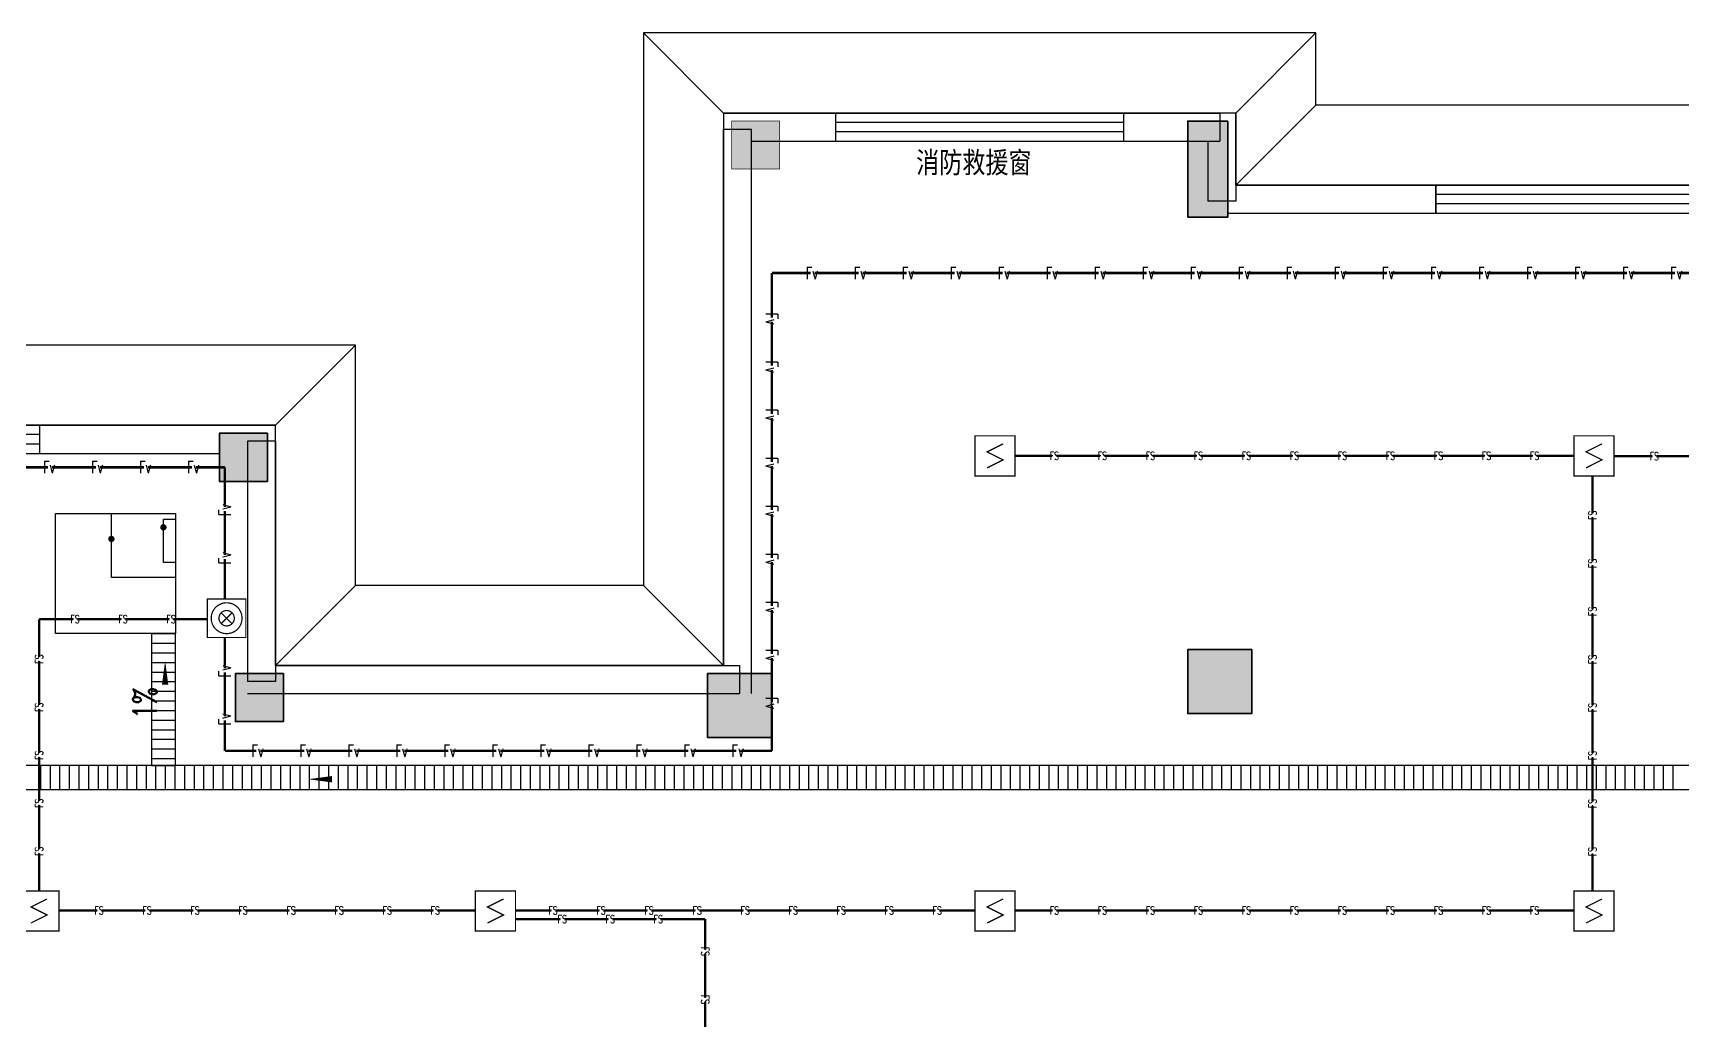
# Model space of a CAD drawing. Extents: x 815029915 to 815825525, y 579155098 to 579748855.
# Drawn here: x 815617636 to 815638243, y 579582600 to 579594927 of the extents above; entities that cross this region are included whole.
import ezdxf

# ---------------------------------------------------------------- set-up
doc = ezdxf.new("R2010")
doc.units = 0
doc.header["$LTSCALE"] = 100
doc.header["$MEASUREMENT"] = 0
doc.linetypes.add('CONTINOUS', pattern=[0])
for name, color, linetype in [('COLUMN', 9, 'Continuous'), ('DIM_LEAD', 3, 'Continuous'), ('DIM_SYMB', 3, 'Continuous'), ('E-TEXT-PLAN-DER', 7, 'Continuous'), ('GROUND', 2, 'Continuous'), ('PUB_TEXT', 7, 'Continuous'), ('T-EQUP-FIRE', 7, 'Continuous'), ('WALL', 9, 'Continuous'), ('WINDOW', 4, 'Continuous'), ('zm', 1, 'Continuous'), ('电-弱电平面-线缆', 3, 'Continuous')]:
    doc.layers.add(name, color=color, linetype=linetype)
doc.layers.add('柱填充', color=9, linetype='Continuous', lineweight=18)
doc.layers.add('砼柱', color=2, linetype='Continuous', lineweight=35)
doc.styles.add('_TCH_DIM', font='SIMPLEX', dxfattribs={"bigfont": 'GBCBIG'})
doc.styles.add('IDQSTYLE', font='txt.shx', dxfattribs={"width": 0.7, "bigfont": 'hztxt.shx'})
doc.styles.add('宋体-TK', font='', dxfattribs={"width": 0.8})
doc.styles.get('宋体-TK').set_extended_font_data('SimSun')
doc.linetypes.add('消防电话线路A', pattern='A,5.5,-0.25,["Fv",IDQSTYLE,S=1.5,R=0,X=-0.125,Y=-0.75],-0.25', length=6)
doc.linetypes.add('火灾报警信号线路', pattern='A,5.5,-0.25,["FS",IDQSTYLE,S=1,R=0,X=-0.125,Y=-0.5],-0.25', length=6)

# ---------------------------------------------------------------- blocks, each defined once
blk = doc.blocks.new('HC001224')
at = {"color": 0, "linetype": 'Continuous', "const_width": 0.2}
blk.add_lwpolyline([(-3.125, 3.125), (3.125, 3.125), (3.125, -3.125), (-3.125, -3.125)], close=True, dxfattribs=at)
blk.add_lwpolyline([(1.25, 1.875), (-1.25, 0.625), (1.25, -0.625), (-1.25, -1.875)], dxfattribs=at)
at = {"color": 0, "style": 'IDQSTYLE', "width": 0.7}
blk.add_attdef('PSFHATT', (5.125, -3.125), '', height=2.5, dxfattribs=at)
blk = doc.blocks.new('HC001241')
at = {"color": 0, "linetype": 'Continuous', "const_width": 0.2}
for points in [[(-3.13, 3.12), (3.12, 3.12), (3.12, -3.13), (-3.13, -3.13), (-3.13, 3.12)], [(-0.88, 0.88), (0.88, -0.88)], [(0.88, 0.88), (-0.88, -0.88)]]:
    blk.add_lwpolyline(points, dxfattribs=at)
for points in [[(-1.77, 1.77, 0.198912), (-2.5, 0, 0.198912), (-1.77, -1.77, 0.198912), (0, -2.5, 0.198912), (1.77, -1.77, 0.198912), (2.5, 0, 0.198912), (1.77, 1.77, 0.198912), (0, 2.5, 0.198912)], [(0.88, -0.88, 0.198912), (1.25, 0, 0.198912), (0.88, 0.88, 0.198912), (0, 1.25, 0.198912), (-0.88, 0.88, 0.198912), (-1.25, 0, 0.198912), (-0.88, -0.88, 0.198912), (0, -1.25, 0.198912)]]:
    blk.add_lwpolyline(points, format="xyb", close=True, dxfattribs=at)
at = {"layer": 'E-TEXT-PLAN-DER', "color": 0, "style": 'IDQSTYLE', "width": 0.7}
blk.add_attdef('PSFHATT', (5.12, -3.13), '', height=2.5, dxfattribs=at)
blk = doc.blocks.new('$TCHSYS$WIN2D')
for p, q in [((-0.5, 0.5), (0.5, 0.5)), ((-0.5, 0.5), (-0.5, -0.5)), ((0.5, 0.5), (0.5, -0.5)), ((0.5, 0.1667), (-0.5, 0.1667)), ((0.5, -0.1667), (-0.5, -0.1667)), ((-0.5, -0.5), (0.5, -0.5))]:
    blk.add_line(p, q)

msp = doc.modelspace()

# ---------------------------------------------------------------- hatches: boundary and pattern name
at = {"layer": 'DIM_LEAD'}
for points in [[(815619306.8, 579588753.1, 1), (815619226.8, 579588753.1, 1)], [(815618656.8, 579588608.6, 1), (815618576.8, 579588608.6, 1)]]:
    msp.add_hatch(color=256, dxfattribs=at).paths.add_polyline_path(points, flags=17)
at = {"layer": 'zm'}
msp.add_hatch(color=1, dxfattribs=at).paths.add_polyline_path([(815626966.8, 579593827.4), (815626366.8, 579593827.4), (815626366.8, 579593227.4), (815626966.8, 579593227.4)])
at = {"layer": '柱填充', "lineweight": 18}
for points in [[(815632566.8, 579593827.4), (815632066.8, 579593827.4), (815632066.8, 579592627.4), (815632566.8, 579592627.4)], [(815620566.8, 579589927.4), (815619966.8, 579589927.4), (815619966.8, 579589327.4), (815620566.8, 579589327.4)], [(815632866.8, 579587227.4), (815632066.8, 579587227.4), (815632066.8, 579586427.4), (815632866.8, 579586427.4)], [(815620766.8, 579586927.4), (815620166.8, 579586927.4), (815620166.8, 579586327.4), (815620766.8, 579586327.4)], [(815626866.8, 579586927.4), (815626066.8, 579586927.4), (815626066.8, 579586127.4), (815626866.8, 579586127.4)]]:
    msp.add_hatch(color=250, dxfattribs=at).paths.add_polyline_path(points)

# ---------------------------------------------------------------- linework, layer by layer
for p, q in [((815632666.8, 579593927.4), (815626266.8, 579593922.5)), ((815626266.8, 579593922.5), (815626266.8, 579587027.4)), ((815632666.8, 579593027.4), (815632666.8, 579593927.4)), ((815647966.8, 579593027.4), (815632666.8, 579593027.4)), ((815620666.8, 579590027.4), (815602266.8, 579590027.4)), ((815620666.8, 579587027.4), (815620666.8, 579590027.4)), ((815617916.8, 579587427.4), (815617916.8, 579588927.4)), ((815617916.8, 579588927.4), (815619416.8, 579588927.4)), ((815618616.8, 579588127.4), (815618616.8, 579588927.4)), ((815618616.8, 579588927.4), (815619416.8, 579588927.4)), ((815619416.8, 579588927.4), (815619416.8, 579587427.4)), ((815619416.8, 579588927.4), (815619416.8, 579588127.4)), ((815619266.8, 579588312.2), (815619266.8, 579588853.6)), ((815619266.8, 579588853.6), (815619416.8, 579588853.6)), ((815619416.8, 579588312.2), (815619266.8, 579588312.2)), ((815619416.8, 579588127.4), (815618616.8, 579588127.4)), ((815619416.8, 579587427.4), (815617916.8, 579587427.4)), ((815619416.8, 579587427.4), (815619116.8, 579587427.4)), ((815619116.8, 579587427.4), (815619116.8, 579585777.4)), ((815619416.8, 579585777.4), (815619416.8, 579587427.4)), ((815626266.8, 579587027.4), (815620666.8, 579587027.4)), ((815645846.9, 579585777.4), (815590616.8, 579585777.4)), ((815619116.8, 579585777.4), (815619416.8, 579585777.4)), ((815590616.8, 579585477.4), (815646146.9, 579585477.4))]:
    msp.add_line(p, q)
at = {"color": 252, "linetype": 'Continuous'}
for p, q in [((815619116.8, 579587425.8), (815619416.8, 579587425.8)), ((815619116.8, 579587305.8), (815619416.8, 579587305.8)), ((815619116.8, 579587185.8), (815619416.8, 579587185.8)), ((815619116.8, 579587065.8), (815619416.8, 579587065.8)), ((815619116.8, 579586945.8), (815619416.8, 579586945.8)), ((815619116.8, 579586825.8), (815619416.8, 579586825.8)), ((815619116.8, 579586705.8), (815619416.8, 579586705.8)), ((815619116.8, 579586585.8), (815619416.8, 579586585.8)), ((815619116.8, 579586465.8), (815619416.8, 579586465.8)), ((815619116.8, 579586345.8), (815619416.8, 579586345.8)), ((815619116.8, 579586225.8), (815619416.8, 579586225.8)), ((815619116.8, 579586105.8), (815619416.8, 579586105.8)), ((815619116.8, 579585985.8), (815619416.8, 579585985.8)), ((815619116.8, 579585865.8), (815619416.8, 579585865.8)), ((815617729.1, 579585777.4), (815617729.1, 579585477.4)), ((815617849.1, 579585777.4), (815617849.1, 579585477.4)), ((815617969.1, 579585777.4), (815617969.1, 579585477.4)), ((815618089.1, 579585777.4), (815618089.1, 579585477.4)), ((815618209.1, 579585777.4), (815618209.1, 579585477.4)), ((815618329.1, 579585777.4), (815618329.1, 579585477.4)), ((815618449.1, 579585777.4), (815618449.1, 579585477.4)), ((815618569.1, 579585777.4), (815618569.1, 579585477.4)), ((815618689.1, 579585777.4), (815618689.1, 579585477.4)), ((815618809.1, 579585777.4), (815618809.1, 579585477.4)), ((815618929.1, 579585777.4), (815618929.1, 579585477.4)), ((815619049.1, 579585777.4), (815619049.1, 579585477.4)), ((815619169.1, 579585777.4), (815619169.1, 579585477.4)), ((815619289.1, 579585777.4), (815619289.1, 579585477.4)), ((815619409.1, 579585777.4), (815619409.1, 579585477.4)), ((815619529.1, 579585777.4), (815619529.1, 579585477.4)), ((815619649.1, 579585777.4), (815619649.1, 579585477.4)), ((815619769.1, 579585777.4), (815619769.1, 579585477.4)), ((815619889.1, 579585777.4), (815619889.1, 579585477.4)), ((815620009.1, 579585777.4), (815620009.1, 579585477.4)), ((815620129.1, 579585777.4), (815620129.1, 579585477.4)), ((815620249.1, 579585777.4), (815620249.1, 579585477.4)), ((815620369.1, 579585777.4), (815620369.1, 579585477.4)), ((815620489.1, 579585777.4), (815620489.1, 579585477.4)), ((815620609.1, 579585777.4), (815620609.1, 579585477.4)), ((815620729.1, 579585777.4), (815620729.1, 579585477.4)), ((815620849.1, 579585777.4), (815620849.1, 579585477.4)), ((815620969.1, 579585777.4), (815620969.1, 579585477.4)), ((815621089.1, 579585777.4), (815621089.1, 579585477.4)), ((815621209.1, 579585777.4), (815621209.1, 579585477.4)), ((815621329.1, 579585777.4), (815621329.1, 579585477.4)), ((815621449.1, 579585777.4), (815621449.1, 579585477.4)), ((815621569.1, 579585777.4), (815621569.1, 579585477.4)), ((815621689.1, 579585777.4), (815621689.1, 579585477.4)), ((815621809.1, 579585777.4), (815621809.1, 579585477.4)), ((815621929.1, 579585777.4), (815621929.1, 579585477.4)), ((815622049.1, 579585777.4), (815622049.1, 579585477.4)), ((815622169.1, 579585777.4), (815622169.1, 579585477.4)), ((815622289.1, 579585777.4), (815622289.1, 579585477.4)), ((815622409.1, 579585777.4), (815622409.1, 579585477.4)), ((815622529.1, 579585777.4), (815622529.1, 579585477.4)), ((815622649.1, 579585777.4), (815622649.1, 579585477.4)), ((815622769.1, 579585777.4), (815622769.1, 579585477.4)), ((815622889.1, 579585777.4), (815622889.1, 579585477.4)), ((815623009.1, 579585777.4), (815623009.1, 579585477.4)), ((815623129.1, 579585777.4), (815623129.1, 579585477.4)), ((815623249.1, 579585777.4), (815623249.1, 579585477.4)), ((815623369.1, 579585777.4), (815623369.1, 579585477.4)), ((815623489.1, 579585777.4), (815623489.1, 579585477.4)), ((815623609.1, 579585777.4), (815623609.1, 579585477.4)), ((815623729.1, 579585777.4), (815623729.1, 579585477.4)), ((815623849.1, 579585777.4), (815623849.1, 579585477.4)), ((815623969.1, 579585777.4), (815623969.1, 579585477.4)), ((815624089.1, 579585777.4), (815624089.1, 579585477.4)), ((815624209.1, 579585777.4), (815624209.1, 579585477.4)), ((815624329.1, 579585777.4), (815624329.1, 579585477.4)), ((815624449.1, 579585777.4), (815624449.1, 579585477.4)), ((815624569.1, 579585777.4), (815624569.1, 579585477.4)), ((815624689.1, 579585777.4), (815624689.1, 579585477.4)), ((815624809.1, 579585777.4), (815624809.1, 579585477.4)), ((815624929.1, 579585777.4), (815624929.1, 579585477.4)), ((815625049.1, 579585777.4), (815625049.1, 579585477.4)), ((815625169.1, 579585777.4), (815625169.1, 579585477.4)), ((815625289.1, 579585777.4), (815625289.1, 579585477.4)), ((815625409.1, 579585777.4), (815625409.1, 579585477.4)), ((815625529.1, 579585777.4), (815625529.1, 579585477.4)), ((815625649.1, 579585777.4), (815625649.1, 579585477.4)), ((815625769.1, 579585777.4), (815625769.1, 579585477.4)), ((815625889.1, 579585777.4), (815625889.1, 579585477.4)), ((815626009.1, 579585777.4), (815626009.1, 579585477.4)), ((815626129.1, 579585777.4), (815626129.1, 579585477.4)), ((815626249.1, 579585777.4), (815626249.1, 579585477.4)), ((815626369.1, 579585777.4), (815626369.1, 579585477.4)), ((815626489.1, 579585777.4), (815626489.1, 579585477.4)), ((815626609.1, 579585777.4), (815626609.1, 579585477.4)), ((815626729.1, 579585777.4), (815626729.1, 579585477.4)), ((815626849.1, 579585777.4), (815626849.1, 579585477.4)), ((815626969.1, 579585777.4), (815626969.1, 579585477.4)), ((815627089.1, 579585777.4), (815627089.1, 579585477.4)), ((815627209.1, 579585777.4), (815627209.1, 579585477.4)), ((815627329.1, 579585777.4), (815627329.1, 579585477.4)), ((815627449.1, 579585777.4), (815627449.1, 579585477.4)), ((815627569.1, 579585777.4), (815627569.1, 579585477.4)), ((815627689.1, 579585777.4), (815627689.1, 579585477.4)), ((815627809.1, 579585777.4), (815627809.1, 579585477.4)), ((815627929.1, 579585777.4), (815627929.1, 579585477.4)), ((815628049.1, 579585777.4), (815628049.1, 579585477.4)), ((815628169.1, 579585777.4), (815628169.1, 579585477.4)), ((815628289.1, 579585777.4), (815628289.1, 579585477.4)), ((815628409.1, 579585777.4), (815628409.1, 579585477.4)), ((815628529.1, 579585777.4), (815628529.1, 579585477.4)), ((815628649.1, 579585777.4), (815628649.1, 579585477.4)), ((815628769.1, 579585777.4), (815628769.1, 579585477.4)), ((815628889.1, 579585777.4), (815628889.1, 579585477.4)), ((815629009.1, 579585777.4), (815629009.1, 579585477.4)), ((815629129.1, 579585777.4), (815629129.1, 579585477.4)), ((815629249.1, 579585777.4), (815629249.1, 579585477.4)), ((815629369.1, 579585777.4), (815629369.1, 579585477.4)), ((815629489.1, 579585777.4), (815629489.1, 579585477.4)), ((815629609.1, 579585777.4), (815629609.1, 579585477.4)), ((815629729.1, 579585777.4), (815629729.1, 579585477.4)), ((815629849.1, 579585777.4), (815629849.1, 579585477.4)), ((815629969.1, 579585777.4), (815629969.1, 579585477.4)), ((815630089.1, 579585777.4), (815630089.1, 579585477.4)), ((815630209.1, 579585777.4), (815630209.1, 579585477.4)), ((815630329.1, 579585777.4), (815630329.1, 579585477.4)), ((815630449.1, 579585777.4), (815630449.1, 579585477.4)), ((815630569.1, 579585777.4), (815630569.1, 579585477.4)), ((815630689.1, 579585777.4), (815630689.1, 579585477.4)), ((815630809.1, 579585777.4), (815630809.1, 579585477.4)), ((815630929.1, 579585777.4), (815630929.1, 579585477.4)), ((815631049.1, 579585777.4), (815631049.1, 579585477.4)), ((815631169.1, 579585777.4), (815631169.1, 579585477.4)), ((815631289.1, 579585777.4), (815631289.1, 579585477.4)), ((815631409.1, 579585777.4), (815631409.1, 579585477.4)), ((815631529.1, 579585777.4), (815631529.1, 579585477.4)), ((815631649.1, 579585777.4), (815631649.1, 579585477.4)), ((815631769.1, 579585777.4), (815631769.1, 579585477.4)), ((815631889.1, 579585777.4), (815631889.1, 579585477.4)), ((815632009.1, 579585777.4), (815632009.1, 579585477.4)), ((815632129.1, 579585777.4), (815632129.1, 579585477.4)), ((815632249.1, 579585777.4), (815632249.1, 579585477.4)), ((815632369.1, 579585777.4), (815632369.1, 579585477.4)), ((815632489.1, 579585777.4), (815632489.1, 579585477.4)), ((815632609.1, 579585777.4), (815632609.1, 579585477.4)), ((815632729.1, 579585777.4), (815632729.1, 579585477.4)), ((815632849.1, 579585777.4), (815632849.1, 579585477.4)), ((815632969.1, 579585777.4), (815632969.1, 579585477.4)), ((815633089.1, 579585777.4), (815633089.1, 579585477.4)), ((815633209.1, 579585777.4), (815633209.1, 579585477.4)), ((815633329.1, 579585777.4), (815633329.1, 579585477.4)), ((815633449.1, 579585777.4), (815633449.1, 579585477.4)), ((815633569.1, 579585777.4), (815633569.1, 579585477.4)), ((815633689.1, 579585777.4), (815633689.1, 579585477.4)), ((815633809.1, 579585777.4), (815633809.1, 579585477.4)), ((815633929.1, 579585777.4), (815633929.1, 579585477.4)), ((815634049.1, 579585777.4), (815634049.1, 579585477.4)), ((815634169.1, 579585777.4), (815634169.1, 579585477.4)), ((815634289.1, 579585777.4), (815634289.1, 579585477.4)), ((815634409.1, 579585777.4), (815634409.1, 579585477.4)), ((815634529.1, 579585777.4), (815634529.1, 579585477.4)), ((815634649.1, 579585777.4), (815634649.1, 579585477.4)), ((815634769.1, 579585777.4), (815634769.1, 579585477.4)), ((815634889.1, 579585777.4), (815634889.1, 579585477.4)), ((815635009.1, 579585777.4), (815635009.1, 579585477.4)), ((815635129.1, 579585777.4), (815635129.1, 579585477.4)), ((815635249.1, 579585777.4), (815635249.1, 579585477.4)), ((815635369.1, 579585777.4), (815635369.1, 579585477.4)), ((815635489.1, 579585777.4), (815635489.1, 579585477.4)), ((815635609.1, 579585777.4), (815635609.1, 579585477.4)), ((815635729.1, 579585777.4), (815635729.1, 579585477.4)), ((815635849.1, 579585777.4), (815635849.1, 579585477.4)), ((815635969.1, 579585777.4), (815635969.1, 579585477.4)), ((815636089.1, 579585777.4), (815636089.1, 579585477.4)), ((815636209.1, 579585777.4), (815636209.1, 579585477.4)), ((815636329.1, 579585777.4), (815636329.1, 579585477.4)), ((815636449.1, 579585777.4), (815636449.1, 579585477.4)), ((815636569.1, 579585777.4), (815636569.1, 579585477.4)), ((815636689.1, 579585777.4), (815636689.1, 579585477.4)), ((815636809.1, 579585777.4), (815636809.1, 579585477.4)), ((815636929.1, 579585777.4), (815636929.1, 579585477.4)), ((815637049.1, 579585777.4), (815637049.1, 579585477.4)), ((815637169.1, 579585777.4), (815637169.1, 579585477.4)), ((815637289.1, 579585777.4), (815637289.1, 579585477.4)), ((815637409.1, 579585777.4), (815637409.1, 579585477.4)), ((815637529.1, 579585777.4), (815637529.1, 579585477.4)), ((815637649.1, 579585777.4), (815637649.1, 579585477.4)), ((815637769.1, 579585777.4), (815637769.1, 579585477.4)), ((815637889.1, 579585777.4), (815637889.1, 579585477.4)), ((815638009.1, 579585777.4), (815638009.1, 579585477.4)), ((815638129.1, 579585777.4), (815638129.1, 579585477.4))]:
    msp.add_line(p, q, dxfattribs=at)
at = {"layer": 'COLUMN'}
for points in [[(815632066.8, 579592627.4), (815632566.8, 579592627.4), (815632566.8, 579593827.4), (815632066.8, 579593827.4)], [(815619966.8, 579589327.4), (815620566.8, 579589327.4), (815620566.8, 579589927.4), (815619966.8, 579589927.4)], [(815632066.8, 579586427.4), (815632866.8, 579586427.4), (815632866.8, 579587227.4), (815632066.8, 579587227.4)], [(815620166.8, 579586327.4), (815620766.8, 579586327.4), (815620766.8, 579586927.4), (815620166.8, 579586927.4)], [(815626066.8, 579586127.4), (815626866.8, 579586127.4), (815626866.8, 579586927.4), (815626066.8, 579586927.4)]]:
    msp.add_lwpolyline(points, close=True, dxfattribs=at)
at = {"layer": 'DIM_SYMB'}
for points in [[(815619287.7, 579586020.3, 0, 0, 0), (815619287.7, 579587086.3, 0, 80, 0), (815619287.7, 579586786.3, 0, 0, 0)], [(815643482.7, 579585607.2, 0, 0, 0), (815621075, 579585607.2, 0, 80, 0), (815621375, 579585607.2, 0, 0, 0)]]:
    msp.add_lwpolyline(points, format="xyseb", dxfattribs=at)
at = {"layer": 'GROUND'}
for p, q in [((815626266.8, 579593927.4), (815625266.8, 579594927.4)), ((815632666.8, 579593927.4), (815633666.8, 579594927.4)), ((815632666.8, 579593027.4), (815633666.8, 579594027.4)), ((815620666.8, 579590027.4), (815621666.8, 579591027.4)), ((815620666.8, 579587027.4), (815621666.8, 579588027.4)), ((815626266.8, 579587027.4), (815625266.8, 579588027.4))]:
    msp.add_line(p, q, dxfattribs=at)
for points in [[(815661777.4, 579588145.4), (815658171.1, 579584539.2), (815650182.9, 579592527.4), (815648966.8, 579592527.4), (815648966.8, 579594027.4), (815633666.8, 579594027.4), (815633666.8, 579594927.4), (815625266.8, 579594927.4), (815625266.8, 579588027.4), (815621666.8, 579588027.4), (815621666.8, 579591027.4), (815601266.8, 579591027.4), (815601266.8, 579588027.4), (815589266.8, 579588027.4), (815589266.8, 579574227.4), (815601266.8, 579574227.4), (815601266.8, 579571227.4), (815620266.8, 579571227.4)], [(815661777.4, 579586731.2), (815658171.1, 579583125), (815649768.7, 579591527.4), (815647966.8, 579591527.4), (815647966.8, 579593027.4), (815632666.8, 579593027.4), (815632666.8, 579593927.4), (815626266.8, 579593927.4), (815626266.8, 579587027.4), (815620666.8, 579587027.4), (815620666.8, 579590027.4), (815602266.8, 579590027.4), (815602266.8, 579587027.4), (815590266.8, 579587027.4), (815590266.8, 579575227.4), (815602266.8, 579575227.4), (815602266.8, 579572227.4), (815620266.8, 579572227.4)]]:
    msp.add_lwpolyline(points, dxfattribs=at)
at = {"layer": 'WALL'}
for p, q in [((815626266.8, 579593927.4), (815632466.8, 579593927.4)), ((815632466.8, 579593927.4), (815632466.8, 579593577.4)), ((815632666.8, 579593927.4), (815632666.8, 579592827.4)), ((815626266.8, 579587027.4), (815626266.8, 579593727.4)), ((815626616.8, 579586677.4), (815626616.8, 579593727.4)), ((815626616.8, 579593577.4), (815632466.8, 579593577.4)), ((815632316.8, 579593577.4), (815632316.8, 579592827.4)), ((815632666.8, 579593027.4), (815635166.8, 579593027.4)), ((815632666.8, 579592827.4), (815632316.8, 579592827.4)), ((815632566.8, 579592677.4), (815635166.8, 579592677.4)), ((815617716.8, 579590027.4), (815620666.8, 579590027.4)), ((815620316.8, 579589827.4), (815620316.8, 579586827.4)), ((815620666.8, 579589827.4), (815620316.8, 579589827.4)), ((815620666.8, 579589827.4), (815620666.8, 579586827.4)), ((815617716.8, 579589677.4), (815619966.8, 579589677.4)), ((815620666.8, 579587027.4), (815626466.8, 579587027.4)), ((815626466.8, 579587027.4), (815626466.8, 579586677.4)), ((815620666.8, 579586827.4), (815620316.8, 579586827.4)), ((815620316.8, 579586677.4), (815626466.8, 579586677.4))]:
    msp.add_line(p, q, dxfattribs=at)
for points in [[(815635166.8, 579593027.4), (815635166.8, 579592677.4)], [(815617716.8, 579590027.4), (815617716.8, 579589677.4)]]:
    msp.add_lwpolyline(points, dxfattribs=at)
at = {"layer": 'zm', "color": 1}
msp.add_line((815626266.8, 579593727.4), (815626616.8, 579593727.4), dxfattribs=at)
at = {"layer": 'zm', "color": 1, "const_width": 8}
for points in [[(815626366.8, 579593227.4), (815626966.8, 579593227.4), (815626966.8, 579593827.4), (815626366.8, 579593827.4)], [(815626966.8, 579593827.4), (815626366.8, 579593827.4), (815626366.8, 579593227.4), (815626966.8, 579593227.4)]]:
    msp.add_lwpolyline(points, close=True, dxfattribs=at)
at = {"layer": '电-弱电平面-线缆', "color": 10, "linetype": 'Continuous', "const_width": 30}
for points in [[(815626869.9, 579591929.5), (815627354.8, 579591929.5)], [(815626869.9, 579591929.5), (815626869.9, 579591370.4)], [(815627404.8, 579591929.5), (815627954.8, 579591929.5)], [(815628004.8, 579591929.5), (815628554.8, 579591929.5)], [(815628604.8, 579591929.5), (815629154.8, 579591929.5)], [(815629204.8, 579591929.5), (815629754.8, 579591929.5)], [(815629804.8, 579591929.5), (815630354.8, 579591929.5)], [(815630404.8, 579591929.5), (815630954.8, 579591929.5)], [(815631004.8, 579591929.5), (815631554.8, 579591929.5)], [(815631604.8, 579591929.5), (815632154.8, 579591929.5)], [(815632204.8, 579591929.5), (815632754.8, 579591929.5)], [(815632804.8, 579591929.5), (815633354.8, 579591929.5)], [(815633404.8, 579591929.5), (815633954.8, 579591929.5)], [(815634004.8, 579591929.5), (815634554.8, 579591929.5)], [(815634604.8, 579591929.5), (815635154.8, 579591929.5)], [(815635204.8, 579591929.5), (815635754.8, 579591929.5)], [(815635804.8, 579591929.5), (815636354.8, 579591929.5)], [(815636404.8, 579591929.5), (815636954.8, 579591929.5)], [(815637004.8, 579591929.5), (815637554.8, 579591929.5)], [(815637604.8, 579591929.5), (815638154.8, 579591929.5)], [(815638204.8, 579591929.5), (815638754.8, 579591929.5)], [(815626869.9, 579591320.4), (815626869.9, 579590770.4)], [(815626869.9, 579590720.4), (815626869.9, 579590170.4)], [(815626869.9, 579590120.4), (815626869.9, 579589570.4)], [(815626869.9, 579589520.4), (815626869.9, 579588970.4)], [(815617273.2, 579589502.9), (815617823.2, 579589502.9)], [(815617873.2, 579589502.9), (815618423.2, 579589502.9)], [(815618473.2, 579589502.9), (815619023.2, 579589502.9)], [(815619073.2, 579589502.9), (815619623.2, 579589502.9)], [(815619673.2, 579589502.9), (815620035.1, 579589502.9)], [(815620035.1, 579589006), (815620035.1, 579589502.9)], [(815620035.1, 579588406), (815620035.1, 579588956)], [(815626869.9, 579588920.4), (815626869.9, 579588370.4)], [(815620035.1, 579587859.1), (815620035.1, 579588356)], [(815626869.9, 579588320.4), (815626869.9, 579587770.4)], [(815626869.9, 579587720.4), (815626869.9, 579587170.4)], [(815620035.1, 579586994.3), (815620035.1, 579587377.3)], [(815626869.9, 579587120.4), (815626869.9, 579586570.4)], [(815620035.1, 579586394.3), (815620035.1, 579586944.3)], [(815626869.9, 579586520.4), (815626869.9, 579585961.3)], [(815620035.1, 579585961.3), (815620035.1, 579586344.3)], [(815620035.1, 579585961.3), (815620427.5, 579585961.3)], [(815620477.5, 579585961.3), (815621027.5, 579585961.3)], [(815621077.5, 579585961.3), (815621627.5, 579585961.3)], [(815621677.5, 579585961.3), (815622227.5, 579585961.3)], [(815622277.5, 579585961.3), (815622827.5, 579585961.3)], [(815622877.5, 579585961.3), (815623427.5, 579585961.3)], [(815623477.5, 579585961.3), (815624027.5, 579585961.3)], [(815624077.5, 579585961.3), (815624627.5, 579585961.3)], [(815624677.5, 579585961.3), (815625227.5, 579585961.3)], [(815625277.5, 579585961.3), (815625827.5, 579585961.3)], [(815625877.5, 579585961.3), (815626427.5, 579585961.3)], [(815626477.5, 579585961.3), (815626869.9, 579585961.3)]]:
    msp.add_lwpolyline(points, dxfattribs=at)
at = {"layer": '电-弱电平面-线缆', "color": 6, "linetype": 'Continuous', "const_width": 30}
for points in [[(815629909.1, 579589646), (815630376, 579589646)], [(815630426, 579589646), (815630976, 579589646)], [(815631026, 579589646), (815631576, 579589646)], [(815631626, 579589646), (815632176, 579589646)], [(815632226, 579589646), (815632776, 579589646)], [(815632826, 579589646), (815633376, 579589646)], [(815633426, 579589646), (815633976, 579589646)], [(815634026, 579589646), (815634576, 579589646)], [(815634626, 579589646), (815635176, 579589646)], [(815635226, 579589646), (815635776, 579589646)], [(815635826, 579589646), (815636376, 579589646)], [(815636426, 579589646), (815636892.9, 579589646)], [(815637392.9, 579589640.6), (815637872.8, 579589640.6)], [(815637922.8, 579589640.6), (815638472.8, 579589640.6)], [(815637125.3, 579588928.8), (815637125.3, 579589396)], [(815637125.3, 579588328.8), (815637125.3, 579588878.8)], [(815637125.3, 579587728.8), (815637125.3, 579588278.8)], [(815637125.3, 579587128.8), (815637125.3, 579587678.8)], [(815617712.2, 579587133.3), (815617712.2, 579587605)], [(815617712.2, 579587605), (815618138.9, 579587605)], [(815618188.9, 579587605), (815618738.9, 579587605)], [(815618788.9, 579587605), (815619338.9, 579587605)], [(815619388.9, 579587605), (815619815.5, 579587605)], [(815617712.2, 579586533.3), (815617712.2, 579587083.3)], [(815637125.3, 579586528.8), (815637125.3, 579587078.8)], [(815617712.2, 579585933.3), (815617712.2, 579586483.3)], [(815637125.3, 579585928.8), (815637125.3, 579586478.8)], [(815617712.2, 579585333.3), (815617712.2, 579585883.3)], [(815637125.3, 579585328.8), (815637125.3, 579585878.8)], [(815617712.2, 579584733.3), (815617712.2, 579585283.3)], [(815637125.3, 579584728.8), (815637125.3, 579585278.8)], [(815617712.2, 579584211.6), (815617712.2, 579584683.3)], [(815637125.3, 579584211.6), (815637125.3, 579584678.8)], [(815617962.3, 579583968), (815618439, 579583968)], [(815618489, 579583968), (815619039, 579583968)], [(815619089, 579583968), (815619639, 579583968)], [(815619689, 579583968), (815620239, 579583968)], [(815620289, 579583968), (815620839, 579583968)], [(815620889, 579583968), (815621439, 579583968)], [(815621489, 579583968), (815622039, 579583968)], [(815622089, 579583968), (815622639, 579583968)], [(815622689, 579583968), (815623165.6, 579583968)], [(815623665.8, 579583968), (815624112.4, 579583968)], [(815624162.4, 579583968), (815624712.4, 579583968)], [(815624762.4, 579583968), (815625312.4, 579583968)], [(815625362.4, 579583968), (815625912.4, 579583968)], [(815625962.4, 579583968), (815626512.4, 579583968)], [(815626562.4, 579583968), (815627112.4, 579583968)], [(815627162.4, 579583968), (815627712.4, 579583968)], [(815627762.4, 579583968), (815628312.4, 579583968)], [(815628362.4, 579583968), (815628912.4, 579583968)], [(815628962.4, 579583968), (815629409, 579583968)], [(815629909.2, 579583968), (815630376.1, 579583968)], [(815630426.1, 579583968), (815630976.1, 579583968)], [(815631026.1, 579583968), (815631576.1, 579583968)], [(815631626.1, 579583968), (815632176.1, 579583968)], [(815632226.1, 579583968), (815632776.1, 579583968)], [(815632826.1, 579583968), (815633376.1, 579583968)], [(815633426.1, 579583968), (815633976.1, 579583968)], [(815634026.1, 579583968), (815634576.1, 579583968)], [(815634626.1, 579583968), (815635176.1, 579583968)], [(815635226.1, 579583968), (815635776.1, 579583968)], [(815635826.1, 579583968), (815636376.1, 579583968)], [(815636426.1, 579583968), (815636892.9, 579583968)], [(815623665.7, 579583860.3), (815624225.8, 579583860.3)], [(815624275.8, 579583860.3), (815624825.8, 579583860.3)], [(815624875.8, 579583860.3), (815625425.8, 579583860.3)], [(815625475.8, 579583860.3), (815626036, 579583860.3)], [(815626036, 579583860.3), (815626036, 579583479.6)], [(815626036, 579583429.6), (815626036, 579582879.6)], [(815626036, 579582829.6), (815626036, 579582279.6)]]:
    msp.add_lwpolyline(points, dxfattribs=at)
at = {"layer": '砼柱', "color": 3, "lineweight": 35}
for points in [[(815632566.8, 579593827.4), (815632066.8, 579593827.4), (815632066.8, 579592627.4), (815632566.8, 579592627.4)], [(815620566.8, 579589927.4), (815619966.8, 579589927.4), (815619966.8, 579589327.4), (815620566.8, 579589327.4)], [(815632866.8, 579587227.4), (815632066.8, 579587227.4), (815632066.8, 579586427.4), (815632866.8, 579586427.4)], [(815620766.8, 579586927.4), (815620166.8, 579586927.4), (815620166.8, 579586327.4), (815620766.8, 579586327.4)], [(815626866.8, 579586927.4), (815626066.8, 579586927.4), (815626066.8, 579586127.4), (815626866.8, 579586127.4)]]:
    msp.add_lwpolyline(points, close=True, dxfattribs=at)

# ---------------------------------------------------------------- block references
at = {"layer": 'T-EQUP-FIRE', "color": 4, "xscale": 80, "yscale": 80, "zscale": 80}
for p in [(815629659.1, 579589646), (815637142.9, 579589646), (815617712.2, 579583961.6), (815623415.7, 579583961.6), (815629659.1, 579583961.6), (815637142.9, 579583961.6)]:
    msp.add_blockref('HC001224', p, dxfattribs=at)
at = {"layer": 'T-EQUP-FIRE', "color": 4, "linetype": 'CONTINOUS', "xscale": 77.05151999999998, "yscale": 77.05151999999998, "zscale": 77.05151999999998}
msp.add_blockref('HC001241', (815620056.3, 579587618.2), dxfattribs=at)
at = {"layer": 'WINDOW'}
for p, xscale, yscale, zscale in [((815629466.8, 579593752.4), 3600, -350, 3600), ((815636966.8, 579592852.4), 3600, -350, 3600), ((815616216.8, 579589852.4), 3000, 350, 3000)]:
    msp.add_blockref('$TCHSYS$WIN2D', p, dxfattribs=dict(at, xscale=xscale, yscale=yscale, zscale=zscale))

# ---------------------------------------------------------------- texts
at = {"layer": 'DIM_SYMB', "color": 7, "style": '_TCH_DIM', "width": 0.705882}
msp.add_text('1%', height=297.5, rotation=90, dxfattribs=at).set_placement((815619182.7, 579586363.3))
at = {"layer": 'PUB_TEXT', "style": '宋体-TK', "width": 0.8}
msp.add_text('消防救援窗', height=264.35, dxfattribs=at).set_placement((815628672.5, 579593178.5))
at = {"layer": '电-弱电平面-线缆', "color": 10, "linetype": '消防电话线路A', "style": 'IDQSTYLE', "width": 0.7}
for p in [(815627292.3, 579591854.5), (815627892.3, 579591854.5), (815628492.3, 579591854.5), (815629092.3, 579591854.5), (815629692.3, 579591854.5), (815630292.3, 579591854.5), (815630892.3, 579591854.5), (815631492.3, 579591854.5), (815632092.3, 579591854.5), (815632692.3, 579591854.5), (815633292.3, 579591854.5), (815633892.3, 579591854.5), (815634492.3, 579591854.5), (815635092.3, 579591854.5), (815635692.3, 579591854.5), (815636292.3, 579591854.5), (815636892.3, 579591854.5), (815637492.3, 579591854.5), (815638092.3, 579591854.5), (815617760.7, 579589427.9), (815618360.7, 579589427.9), (815618960.7, 579589427.9), (815619560.7, 579589427.9), (815620365, 579585886.3), (815620965, 579585886.3), (815621565, 579585886.3), (815622165, 579585886.3), (815622765, 579585886.3), (815623365, 579585886.3), (815623965, 579585886.3), (815624565, 579585886.3), (815625165, 579585886.3), (815625765, 579585886.3), (815626365, 579585886.3)]:
    msp.add_text('Fv', height=150, dxfattribs=at).set_placement(p)
for rotation, p in [(270, (815626794.9, 579591432.9)), (270, (815626794.9, 579590832.9)), (270, (815626794.9, 579590232.9)), (270, (815626794.9, 579589632.9)), (90, (815620110.1, 579588893.5)), (270, (815626794.9, 579589032.9)), (90, (815620110.1, 579588293.5)), (270, (815626794.9, 579588432.9)), (270, (815626794.9, 579587832.9)), (270, (815626794.9, 579587232.9)), (90, (815620110.1, 579586881.8)), (270, (815626794.9, 579586632.9)), (90, (815620110.1, 579586281.8))]:
    msp.add_text('Fv', height=150, rotation=rotation, dxfattribs=at).set_placement(p)
at = {"layer": '电-弱电平面-线缆', "color": 6, "linetype": '火灾报警信号线路', "style": 'IDQSTYLE', "width": 0.7}
for p in [(815630342.7, 579589596), (815630942.7, 579589596), (815631542.7, 579589596), (815632142.7, 579589596), (815632742.7, 579589596), (815633342.7, 579589596), (815633942.7, 579589596), (815634542.7, 579589596), (815635142.7, 579589596), (815635742.7, 579589596), (815636342.7, 579589596), (815637839.5, 579589590.6), (815618105.5, 579587555), (815618705.5, 579587555), (815619305.5, 579587555), (815618405.6, 579583918), (815619005.6, 579583918), (815619605.6, 579583918), (815620205.6, 579583918), (815620805.6, 579583918), (815621405.6, 579583918), (815622005.6, 579583918), (815622605.6, 579583918), (815624079.1, 579583918), (815624679.1, 579583918), (815625279.1, 579583918), (815625879.1, 579583918), (815626479.1, 579583918), (815627079.1, 579583918), (815627679.1, 579583918), (815628279.1, 579583918), (815628879.1, 579583918), (815630342.7, 579583918), (815630942.7, 579583918), (815631542.7, 579583918), (815632142.7, 579583918), (815632742.7, 579583918), (815633342.7, 579583918), (815633942.7, 579583918), (815634542.7, 579583918), (815635142.7, 579583918), (815635742.7, 579583918), (815636342.7, 579583918), (815624192.5, 579583810.3), (815624792.5, 579583810.3), (815625392.5, 579583810.3)]:
    msp.add_text('FS', height=100, dxfattribs=at).set_placement(p)
for rotation, p in [(90, (815637175.3, 579588845.5)), (90, (815637175.3, 579588245.5)), (90, (815637175.3, 579587645.5)), (90, (815617762.2, 579587050)), (90, (815637175.3, 579587045.5)), (90, (815617762.2, 579586450)), (90, (815637175.3, 579586445.5)), (90, (815617762.2, 579585850)), (90, (815637175.3, 579585845.5)), (90, (815617762.2, 579585250)), (90, (815637175.3, 579585245.5)), (90, (815617762.2, 579584650)), (90, (815637175.3, 579584645.5)), (270, (815625986, 579583513)), (270, (815625986, 579582913))]:
    msp.add_text('FS', height=100, rotation=rotation, dxfattribs=at).set_placement(p)

doc.saveas('drawing.dxf')
